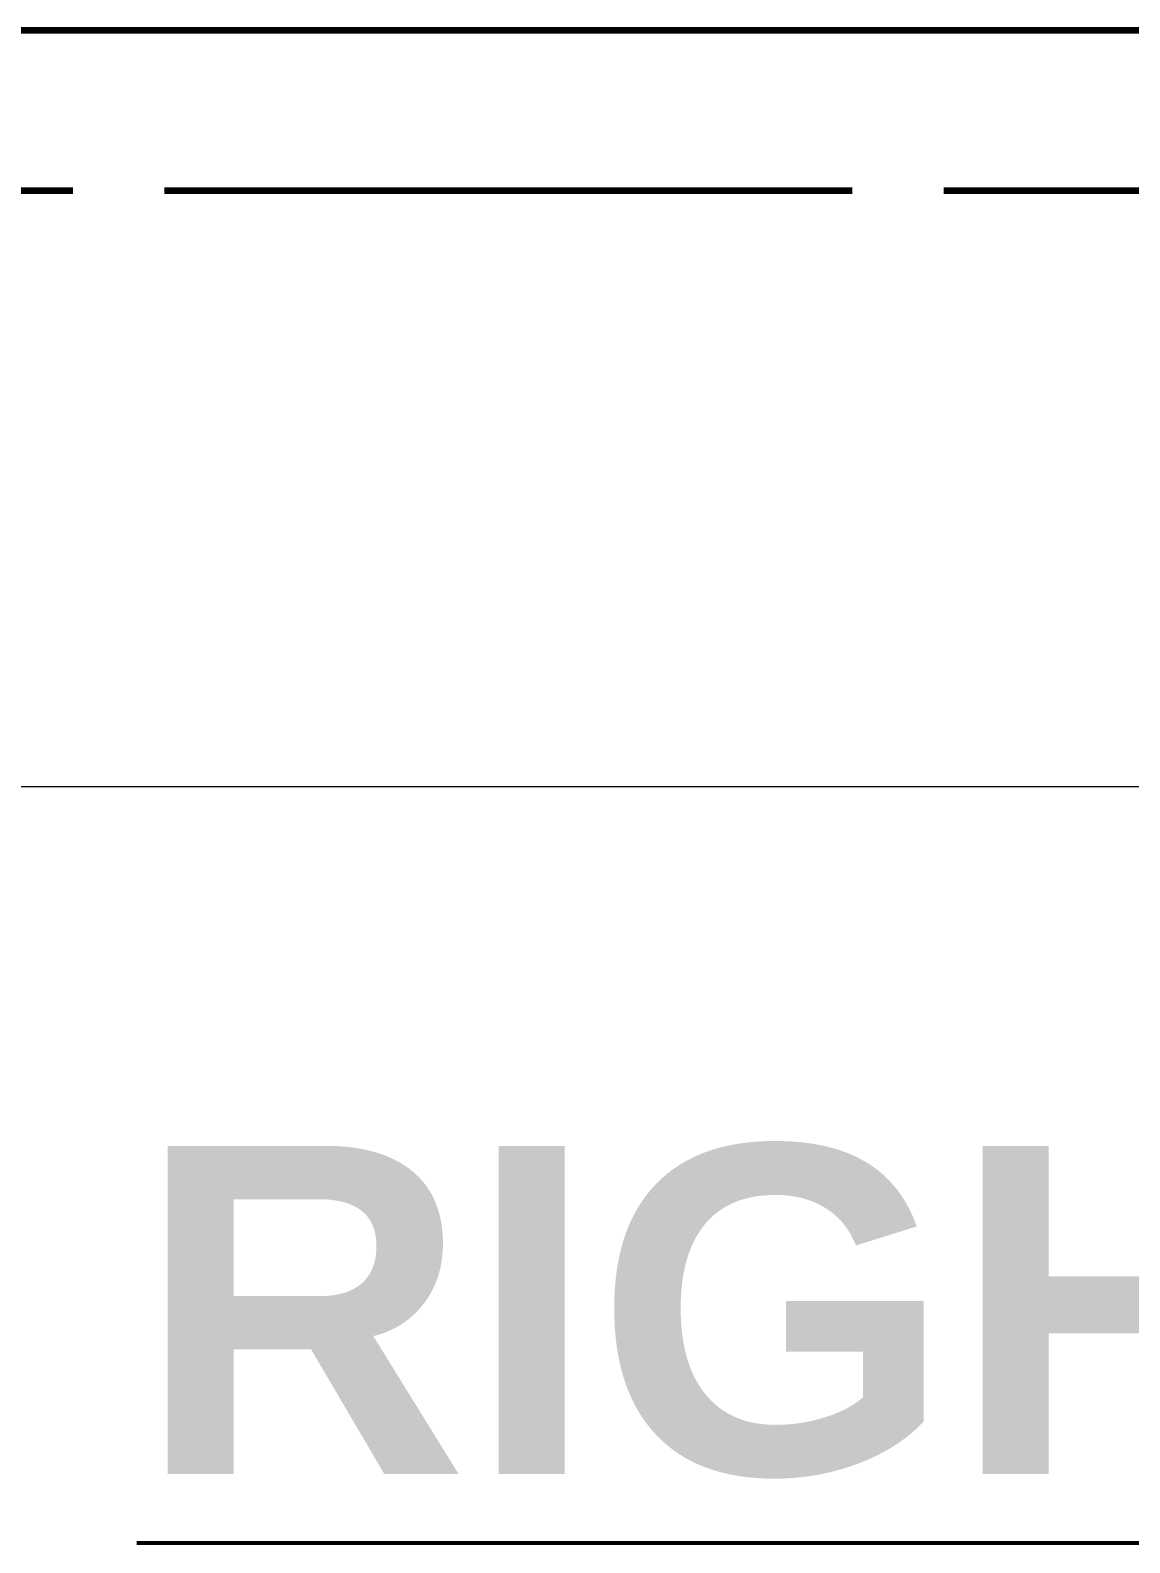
# Model space of a CAD drawing. Header units: millimetres. Extents: x 0 to 152, y 1 to 58.
# Drawn here: x 36.39 to 53.31, y 0.51 to 23.8 of the extents above; entities that cross this region are included whole.
import ezdxf

# ---------------------------------------------------------------- set-up
doc = ezdxf.new("R2010")
doc.units = ezdxf.units.MM
doc.linetypes.add('DASH_30_4', pattern=[11.994444, 10.583333, -1.411111])
doc.layers.add('LINES', color=7, linetype='Continuous')
doc.layers.add('TEXT', color=7, linetype='Continuous')
doc.styles.add('ARIAL_BOLD', font='arialbd.ttf')

msp = doc.modelspace()

# ---------------------------------------------------------------- linework, layer by layer
at = {"layer": 'LINES', "lineweight": 106, "true_color": 0xff00ff}
msp.add_line((16.933, 23.798), (123.411, 23.798), dxfattribs=at)
at = {"layer": 'LINES', "linetype": 'DASH_30_4', "lineweight": 106, "true_color": 0x0000ff}
msp.add_line((14.464, 21.329), (125.88, 21.329), dxfattribs=at)
at = {"layer": 'LINES', "lineweight": 20}
msp.add_line((19.403, 12.156), (120.941, 12.156), dxfattribs=at)
at = {"layer": 'LINES', "lineweight": 53}
msp.add_line((38.027, 0.515), (102.317, 0.515), dxfattribs=at)

# ---------------------------------------------------------------- texts
at = {"layer": 'TEXT', "style": 'ARIAL_BOLD'}
msp.add_text('RIGHT ELEVATION', height=5.05178, dxfattribs=at).set_placement((38.027, 1.573))

doc.saveas('drawing.dxf')
